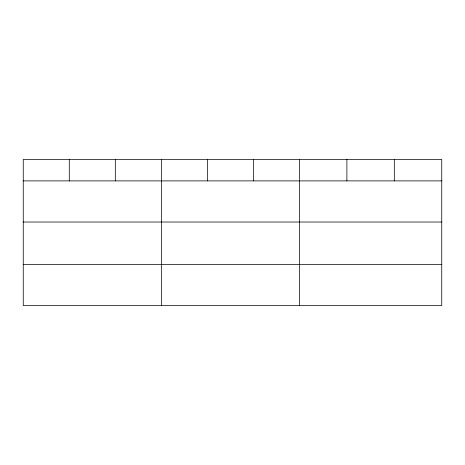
<?xml version="1.0" encoding="UTF-8"?>
<svg xmlns="http://www.w3.org/2000/svg" width="465" height="465" viewBox="0 0 465 465"><rect width="100%" height="100%" fill="white"/><g stroke="black" fill="none" stroke-linecap="round" stroke-linejoin="round"><path stroke-width="0.7" d="M441.75 222.026L441.75 159.443L23.25 159.443L23.25 305.557L441.75 305.557L441.75 222.026L23.25 222.026M23.25 180.891L441.75 180.891M23.25 264.416L441.75 264.416M394.32 159.443L394.32 180.891M346.89 159.443L346.89 180.891M299.46 159.443L299.46 305.557M253.425 159.443L253.425 180.891M207.39 159.443L207.39 180.891M161.355 159.443L161.355 305.557M115.32 159.443L115.32 180.891M69.285 159.443L69.285 180.891"/></g></svg>
